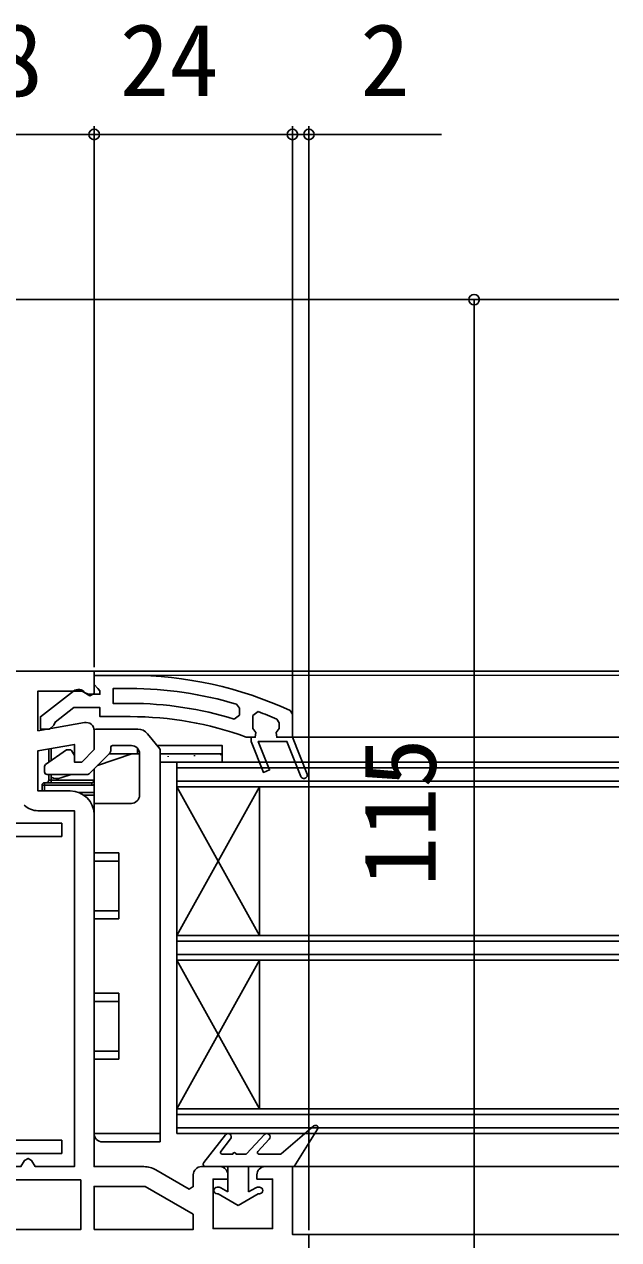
# Model space of a CAD drawing. Units: millimetres, scale not verified. Extents: x -525 to 525, y -783 to 778.
# Drawn here: x -73.5 to -1.5, y -472 to -324.9 of the extents above; entities that cross this region are included whole.
import ezdxf
from ezdxf.enums import TextEntityAlignment as Align

# ---------------------------------------------------------------- set-up
doc = ezdxf.new("R2010")
doc.units = ezdxf.units.MM
doc.header["$LTSCALE"] = 4
for name, color, linetype in [('0-2_YKK_11', 7, 'Continuous'), ('0-4_YKK_12', 2, 'Continuous'), ('0-5_YKK_13', 4, 'Continuous'), ('0-7_YKK_D', 6, 'Continuous')]:
    doc.layers.add(name, color=color, linetype=linetype)
doc.styles.add('ＭＳ ゴシック', font='')
doc.styles.get('ＭＳ ゴシック').set_extended_font_data('MS Gothic')

msp = doc.modelspace()

# ---------------------------------------------------------------- linework, layer by layer
at = {"layer": '0-2_YKK_11'}
msp.add_line((-51.999, -463.2), (-49.799, -463.2), dxfattribs=at)
for points in [[(-89.826, -409.415), (-84.199, -410.407), (-84.199, -405.6), (-89.556, -405.6), (-90.484, -406.18), (-90.999, -405.895), (-90.999, -403.2), (-77.999, -403.2), (-64.999, -403.2), (-64.999, -405.895), (-65.515, -406.18), (-66.443, -405.6), (-71.799, -405.6), (-71.799, -410.407), (-66.173, -409.415)], [(-60.632, -403.702), (-64.999, -403.702), (-64.999, -404.802), (-64.562, -405.298), (-64.299, -405.595), (-64.299, -406.002), (-65.699, -406.002), (-66.099, -405.802)], [(-67.516, -405.615), (-71.499, -408.727), (-71.499, -410.202), (-70.398, -410.202), (-69.899, -409.726), (-69.707, -409.357), (-67.461, -407.602), (-64.299, -407.602), (-64.299, -408.702), (-60.632, -408.702)], [(-60.632, -407.102), (-62.699, -407.102), (-62.699, -405.302), (-60.632, -405.302)], [(-47.754, -407.21), (-47.399, -407.689), (-47.399, -408.525), (-48.047, -409.003)], [(-39.971, -415.95), (-41.661, -411.702), (-45.138, -411.702), (-43.765, -415.154), (-44.508, -415.45), (-45.999, -411.702), (-45.999, -411.202), (-45.499, -411.202), (-45.424, -410.611), (-45.799, -410.127), (-45.799, -410.102), (-45.799, -408.566), (-45.125, -408.098)], [(-42.9, -408.996), (-42.599, -409.455), (-42.599, -410.127), (-42.974, -410.611), (-42.899, -411.202), (-40.999, -411.202), (-39.228, -415.654), (-40.999, -411.202), (-40.999, -408.42), (-41.289, -407.966)], [(-64.999, -410.4), (-64.999, -412.7), (-66.499, -414.2), (-67.399, -414.2), (-67.399, -412.068), (-71.799, -412.844), (-71.799, -417.7), (-67.899, -417.7)], [(-46.617, -411.172), (-46.446, -411.202), (-45.999, -411.202), (-45.999, -411.702), (-44.508, -415.45), (-43.765, -415.154), (-45.138, -411.702), (-41.661, -411.702), (-39.971, -415.95)], [(-88.599, -420.1), (-88.599, -463.2), (-83.865, -463.2), (-83.432, -462.45), (-82.999, -462.2), (-82.566, -462.45), (-82.133, -463.2), (-77.999, -463.2), (-73.865, -463.2), (-73.432, -462.45), (-72.999, -462.2), (-72.566, -462.45), (-72.133, -463.2), (-67.399, -463.2), (-67.399, -420.1), (-71.799, -420.1)], [(-64.999, -420.6), (-64.999, -463.2), (-58.973, -463.2)], [(-44.299, -463.2), (-40.999, -463.2), (-40.999, -471.4), (-38.999, -471.4), (-38.999, -473.2), (-77.999, -473.2), (-116.999, -473.2), (-116.999, -471.4), (-114.999, -471.4), (-114.999, -463.2), (-111.699, -463.2)], [(-57.523, -463.589), (-53.499, -465.911), (-52.999, -465.623), (-52.999, -464.2)], [(-48.799, -464.2), (-48.799, -464.7), (-50.599, -464.7), (-50.599, -470.7), (-43.399, -470.7), (-43.399, -464.7), (-45.299, -464.7), (-45.299, -464.2)]]:
    msp.add_lwpolyline(points, dxfattribs=at)
for points in [[(-66.599, -464.8), (-77.999, -464.8), (-89.399, -464.8), (-89.399, -470.8), (-77.999, -470.8), (-66.599, -470.8)], [(-64.999, -470.8), (-52.999, -470.8), (-52.999, -468.971), (-58.839, -465.6), (-64.999, -465.6)]]:
    msp.add_lwpolyline(points, close=True, dxfattribs=at)
for centre, radius, start, end in [((-60.632, -449.702), 46, 65.13402, 89.99999), ((-66.899, -406.402), 1, 36.86989, 128.08672), ((-60.632, -449.702), 44.4, 73.13981, 90.00001), ((-60.632, -449.702), 42.6, 72.81723, 90.00001), ((-60.632, -449.702), 41, 70.01112, 90.00001), ((-60.632, -449.701), 44.4, 66.46078, 69.55779), ((-65.999, -410.4), 1, 360, 99.99998), ((-39.599, -415.802), 0.4, 201.69939, 21.69941), ((-39.599, -415.802), 0.4, 201.69939, 21.69941), ((-67.899, -420.6), 2.9, 0.00001, 89.99999), ((-71.799, -417.7), 2.4, 226.39717, 270), ((-58.973, -466.1), 2.9, 60.00001, 90.00002), ((-51.999, -464.2), 1, 90.00001, 179.99999), ((-49.799, -464.2), 1, 0.00001, 89.99999), ((-44.299, -464.2), 1, 90.00001, 179.99999)]:
    msp.add_arc(centre, radius, start, end, dxfattribs=at)
at = {"layer": '0-4_YKK_12'}
for p, q in [((-199.5, -358.2), (-1.5, -358.2)), ((-65.499, -403.2), (-1.5, -403.2)), ((-64.499, -403.702), (-1.5, -403.701)), ((-40.999, -411.202), (-1.5, -411.202)), ((-54.999, -414.202), (-1.5, -414.202)), ((-54.999, -414.202), (-54.999, -459.202)), ((-54.999, -414.902), (-1.5, -414.902)), ((-54.999, -416.502), (-1.5, -416.502)), ((-54.999, -417.202), (-1.5, -417.202)), ((-54.999, -417.202), (-44.999, -435.202)), ((-54.999, -435.202), (-44.999, -417.202)), ((-44.999, -417.202), (-44.999, -435.202)), ((-54.999, -435.202), (-1.5, -435.202)), ((-54.999, -435.902), (-1.5, -435.902)), ((-54.999, -437.502), (-1.5, -437.502)), ((-54.999, -438.202), (-1.5, -438.202)), ((-54.999, -438.202), (-44.999, -456.202)), ((-54.999, -456.202), (-44.999, -438.202)), ((-44.999, -438.202), (-44.999, -456.202)), ((-54.999, -456.202), (-1.5, -456.202)), ((-54.999, -456.902), (-1.5, -456.902)), ((-54.999, -458.502), (-1.5, -458.502)), ((-54.999, -459.202), (-1.5, -459.202)), ((-41.499, -463.2), (-1.5, -463.2)), ((-39.499, -471.4), (-1.5, -471.4))]:
    msp.add_line(p, q, dxfattribs=at)
at = {"layer": '0-5_YKK_13'}
for p, q in [((-65.02, -410.204), (-64.999, -410.204)), ((-64.999, -410.404), (-64.999, -410.204)), ((-64.999, -410.404), (-64.999, -411.996)), ((-59.72, -410.204), (-64.799, -410.204)), ((-57.065, -412.621), (-58.549, -410.767)), ((-68.351, -412.74), (-70.872, -414.505)), ((-70.499, -414.244), (-70.499, -412.619)), ((-70.199, -412.566), (-70.199, -414.034)), ((-67.915, -412.704), (-68.236, -412.704)), ((-67.399, -413.396), (-67.742, -412.804)), ((-65.525, -415.557), (-63.146, -413.178)), ((-63.171, -413.204), (-59.499, -413.204)), ((-62.999, -412.825), (-62.999, -412.404)), ((-62.799, -412.204), (-60.499, -412.204)), ((-60.599, -412.204), (-62.799, -412.204)), ((-60.499, -412.204), (-60.599, -412.204)), ((-59.749, -412.542), (-59.749, -413.204)), ((-59.499, -413.204), (-59.499, -418.204)), ((-49.799, -412.204), (-57.399, -412.204)), ((-56.999, -413.204), (-57, -414.205)), ((-56.999, -459.204), (-56.999, -412.809)), ((-56.999, -413.204), (-49.799, -413.204)), ((-56.023, -413.486), (-56.023, -413.586)), ((-52.848, -413.386), (-52.848, -413.486)), ((-49.799, -413.204), (-49.499, -413.204)), ((-49.673, -413.286), (-49.673, -413.386)), ((-49.5, -414.205), (-49.499, -413.204)), ((-70.999, -414.75), (-70.999, -415.404)), ((-64.999, -415.032), (-64.999, -419.204)), ((-59.499, -414.205), (-59.5, -414.205)), ((-49.5, -414.205), (-56.999, -414.205)), ((-51.261, -414.179), (-51.261, -414.205)), ((-70.699, -415.704), (-65.878, -415.704)), ((-70.499, -416.404), (-70.499, -415.704)), ((-70.199, -416.404), (-70.499, -416.404)), ((-70.199, -415.704), (-70.199, -416.404)), ((-69.016, -416.124), (-67.782, -415.704)), ((-71.299, -417.704), (-71.299, -417.004)), ((-70.999, -416.704), (-65.299, -416.704)), ((-70.999, -417.004), (-70.999, -416.704)), ((-65.299, -417.004), (-70.999, -417.004)), ((-66.841, -417.904), (-64.999, -417.904)), ((-65.299, -416.704), (-65.299, -417.004)), ((-64.999, -418.204), (-66.272, -418.204)), ((-64.999, -419.204), (-64.999, -425.204)), ((-60.499, -419.204), (-64.999, -419.204)), ((-85.999, -421.6), (-68.899, -421.6)), ((-68.899, -421.6), (-68.899, -423.2)), ((-85.999, -423.2), (-68.899, -423.2)), ((-64.999, -425.204), (-61.999, -425.204)), ((-61.999, -433.204), (-61.999, -425.204)), ((-64.999, -432.204), (-61.999, -432.204)), ((-64.999, -433.204), (-64.999, -432.204)), ((-64.999, -433.204), (-64.999, -442.204)), ((-61.999, -433.204), (-64.999, -433.204)), ((-64.999, -442.204), (-61.999, -442.204)), ((-61.999, -450.204), (-61.999, -442.204)), ((-64.999, -449.204), (-61.999, -449.204)), ((-64.999, -450.204), (-64.999, -449.204)), ((-64.999, -450.204), (-64.999, -459.204)), ((-61.999, -450.204), (-64.999, -450.204)), ((-64.999, -459.204), (-56.999, -459.204)), ((-56.999, -459.204), (-56.999, -460.204)), ((-42.343, -461.652), (-38.395, -458.272)), ((-40.799, -463.2), (-37.945, -458.66)), ((-85.999, -460), (-68.899, -460)), ((-68.899, -460), (-68.899, -461.6)), ((-56.999, -460.204), (-63.999, -460.204)), ((-49.115, -459.354), (-51.736, -462.716)), ((-49.672, -461.377), (-48.483, -459.845)), ((-46.54, -461.636), (-44.392, -459.328)), ((-45.194, -461.364), (-43.807, -459.872)), ((-85.999, -461.6), (-68.899, -461.6)), ((-48.222, -461.7), (-49.514, -461.7)), ((-46.687, -461.7), (-47.822, -461.7)), ((-42.473, -461.7), (-45.048, -461.7)), ((-51.499, -463.2), (-40.799, -463.2)), ((-48.799, -466.255), (-48.799, -463.2)), ((-46.299, -466.255), (-46.299, -463.2)), ((-49.867, -465.7), (-50.099, -465.7)), ((-49.974, -466.5), (-50.099, -466.5)), ((-47.549, -467.9), (-49.974, -466.5)), ((-48.799, -466.255), (-49.667, -465.754)), ((-47.549, -467.9), (-45.125, -466.5)), ((-46.299, -466.255), (-45.432, -465.754)), ((-44.999, -465.7), (-45.232, -465.7)), ((-44.999, -466.5), (-45.125, -466.5))]:
    msp.add_line(p, q, dxfattribs=at)
for points in [[(-64.583, -414.615), (-60.434, -413.204), (-59.499, -413.204)], [(-49.499, -413.204), (-49.499, -412.204), (-49.799, -412.204)], [(-70.199, -416.704), (-70.199, -416.404), (-64.999, -416.404)], [(-71.299, -417.004), (-70.999, -417.004), (-70.999, -417.704)], [(-61.999, -426.204), (-64.999, -426.204), (-64.999, -425.204)], [(-61.999, -443.204), (-64.999, -443.204), (-64.999, -442.204)]]:
    msp.add_lwpolyline(points, dxfattribs=at)
for centre, radius, start, end in [((-64.799, -410.404), 0.2, 90, 180), ((-59.72, -411.704), 1.5, 38.65981, 90), ((-68.236, -412.904), 0.2, 90, 125), ((-67.915, -412.904), 0.2, 30, 90), ((-63.499, -412.825), 0.5, 315, 0), ((-62.799, -412.404), 0.2, 90, 180), ((-60.499, -413.204), 1, 0, 90), ((-57.299, -412.809), 0.3, 0, 38.65981), ((-70.699, -414.75), 0.3, 125, 180), ((-70.699, -415.404), 0.3, 180, 270), ((-70.799, -416.404), 0.3, 270, 0), ((-69.499, -414.704), 1.5, 221.81031, 228.18969), ((-69.499, -414.704), 1.5, 242.18186, 288.79043), ((-65.878, -415.204), 0.5, 270, 315), ((-65.299, -416.404), 0.3, 270, 0), ((-70.999, -417.004), 0.3, 90, 180), ((-65.299, -416.404), 0.6, 270, 300), ((-60.499, -418.204), 1, 270, 0), ((-63.999, -459.204), 1, 180, 270), ((-48.799, -459.6), 0.4, 322.18768, 142.05449), ((-44.099, -459.6), 0.4, 317.0674, 137.0674), ((-38.199, -458.5), 0.3, 327.84718, 130.56105), ((-49.514, -461.5), 0.2, 142.18768, 270), ((-48.022, -461.7), 0.2, 0, 180), ((-46.687, -461.5), 0.2, 270, 317.0674), ((-45.048, -461.5), 0.2, 137.0674, 270), ((-42.473, -461.5), 0.2, 270, 310.56105), ((-51.499, -462.9), 0.3, 142.05449, 270), ((-50.099, -466.1), 0.4, 90, 270), ((-49.867, -466.1), 0.4, 60, 90), ((-45.232, -466.1), 0.4, 90, 120), ((-44.999, -466.1), 0.4, 270, 90)]:
    msp.add_arc(centre, radius, start, end, dxfattribs=at)
at = {"layer": '0-7_YKK_D'}
for p, q in [((-82.999, -338.2), (-64.999, -338.2)), ((-64.999, -402.7), (-64.999, -337.2)), ((-64.999, -402.7), (-64.999, -337.2)), ((-64.999, -338.2), (-40.999, -338.2)), ((-40.999, -338.2), (-43.549, -338.2)), ((-40.999, -409.154), (-40.999, -337.2)), ((-40.999, -409.154), (-40.999, -337.2)), ((-40.999, -338.2), (-38.999, -338.2)), ((-38.999, -470.9), (-38.999, -337.2)), ((-38.999, -338.2), (-22.945, -338.2)), ((-19, -358.2), (-19, -473.2))]:
    msp.add_line(p, q, dxfattribs=at)
for centre in [(-64.999, -338.2), (-64.999, -338.2), (-40.999, -338.2), (-40.999, -338.2), (-38.999, -338.2), (-19, -358.2)]:
    msp.add_circle(centre, 0.637, dxfattribs=at)

# ---------------------------------------------------------------- texts
at = {"layer": '0-7_YKK_D', "style": 'ＭＳ ゴシック'}
for s, p in [('18', (-83.238, -336.2)), ('24', (-61.897, -336.2)), ('2', (-32.786, -336.2))]:
    msp.add_text(s, height=8.798, dxfattribs=at).set_placement(p, align=Align.BOTTOM_LEFT)
msp.add_text('115', height=8.798, rotation=90, dxfattribs=at).set_placement((-21, -429.268), align=Align.BOTTOM_LEFT)

doc.saveas('drawing.dxf')
